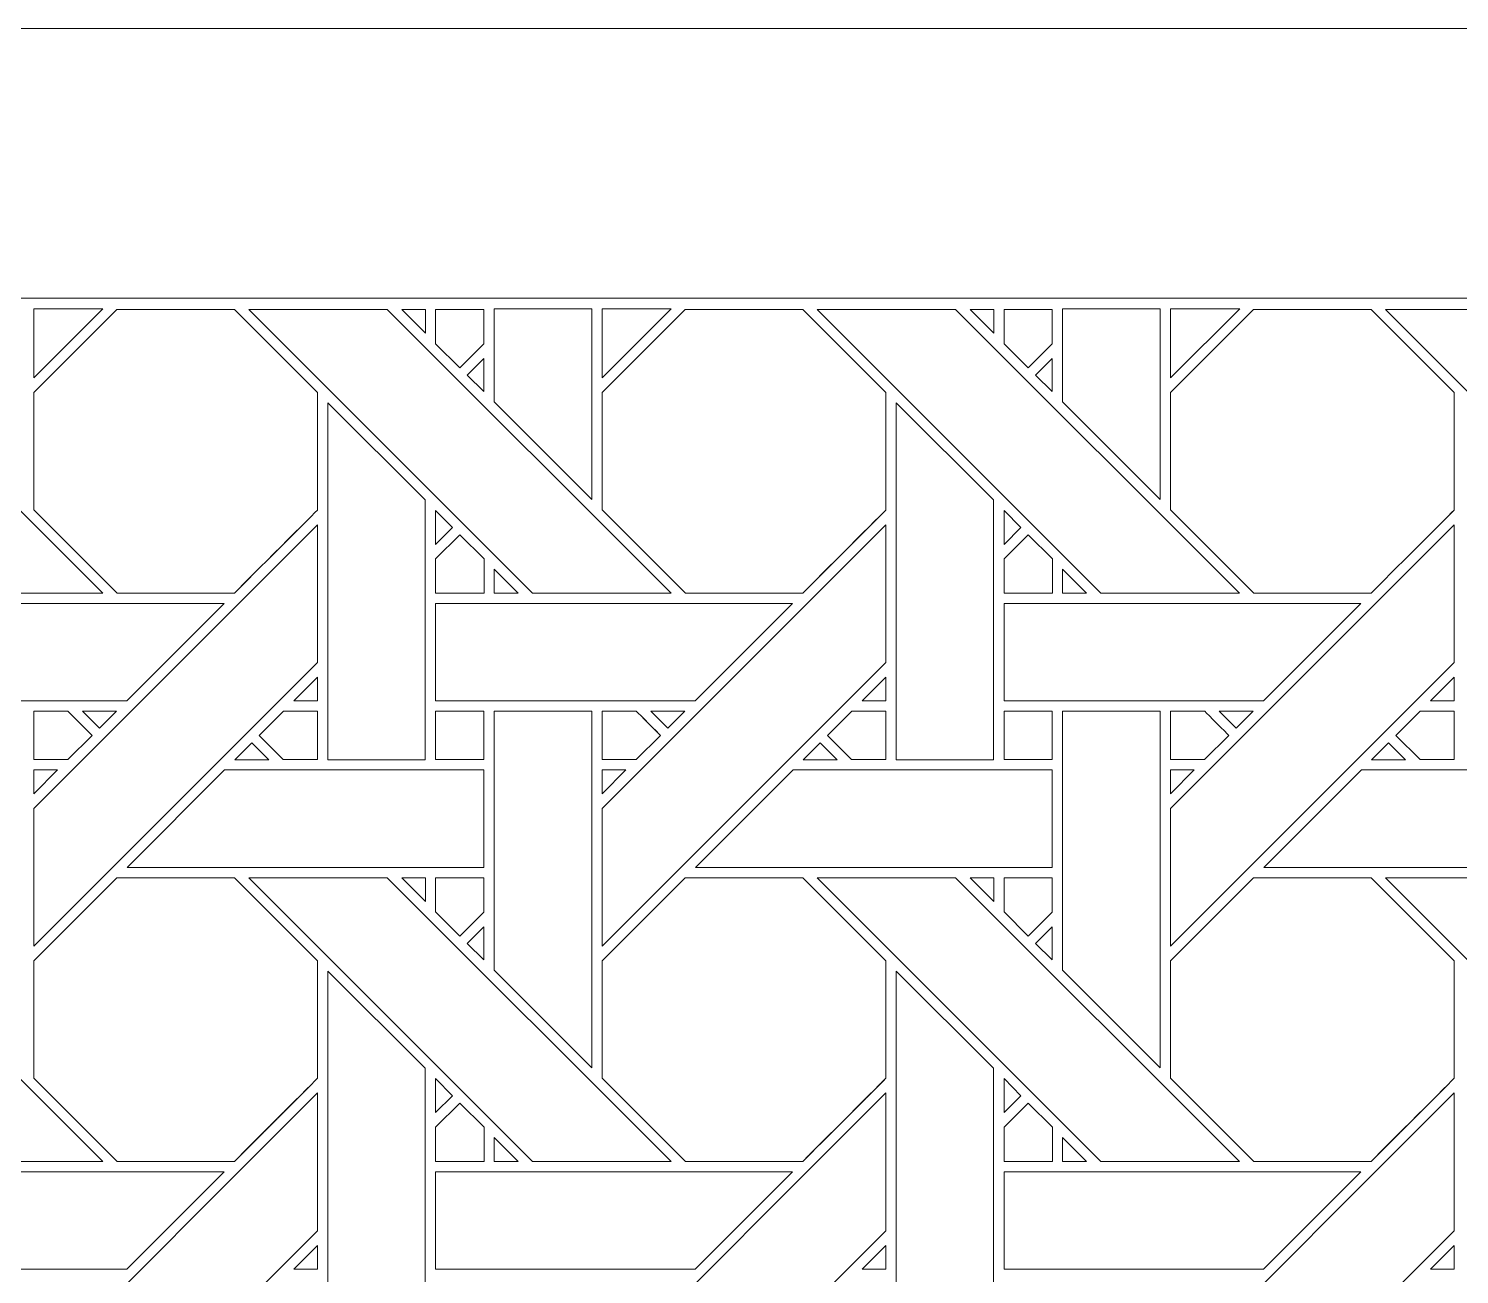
# Model space of a CAD drawing. Header units: inches. Extents: x 3.4 to 21.4, y 4.6 to 13.6.
# Drawn here: x 12.137 to 14.526, y 11.515 to 13.595 of the extents above; entities that cross this region are included whole.
import ezdxf

# ---------------------------------------------------------------- set-up
doc = ezdxf.new("R2010")
doc.units = ezdxf.units.IN
doc.header["$MEASUREMENT"] = 0
doc.layers.add('Design', color=7, linetype='Continuous', lineweight=0)

msp = doc.modelspace()

# ---------------------------------------------------------------- linework, layer by layer
at = {"layer": 'Design'}
for points, knots in [([(3.3829, 13.5948), (3.3829, 13.5948), (3.3829, 4.5948), (3.3829, 4.5948), (3.3829, 4.5948), (21.3829, 4.5948), (21.3829, 4.5948), (21.3829, 4.5948), (21.3829, 13.5948), (21.3829, 13.5948), (21.3829, 13.5948), (3.3829, 13.5948), (3.3829, 13.5948)], [0, 0, 0, 0, 1, 1, 1, 2, 2, 2, 3, 3, 3, 4, 4, 4, 4]), ([(3.8379, 13.1448), (3.8379, 13.1448), (3.8379, 5.0448), (3.8379, 5.0448), (3.8379, 5.0448), (20.9329, 5.0448), (20.9329, 5.0448), (20.9329, 5.0448), (20.9329, 13.1448), (20.9329, 13.1448), (20.9329, 13.1448), (3.8379, 13.1448), (3.8379, 13.1448)], [0, 0, 0, 0, 1, 1, 1, 2, 2, 2, 3, 3, 3, 4, 4, 4, 4]), ([(12.2611, 12.6523), (12.2611, 12.6523), (12.03, 12.6523), (12.03, 12.6523), (12.03, 12.6523), (11.5565, 13.126), (11.5565, 13.126), (11.5565, 13.126), (11.7874, 13.126), (11.7874, 13.126), (11.7874, 13.126), (12.2611, 12.6523), (12.2611, 12.6523)], [0, 0, 0, 0, 1, 1, 1, 2, 2, 2, 3, 3, 3, 4, 4, 4, 4]), ([(12.2615, 13.1272), (12.2615, 13.1272), (12.146, 13.0117), (12.146, 13.0117), (12.146, 13.0117), (12.146, 13.1272), (12.146, 13.1272), (12.146, 13.1272), (12.2615, 13.1272), (12.2615, 13.1272)], [0, 0, 0, 0, 1, 1, 1, 2, 2, 2, 3, 3, 3, 3]), ([(12.6197, 12.7911), (12.6019, 12.7732), (12.49, 12.6614), (12.481, 12.6524), (12.481, 12.6524), (12.2853, 12.6524), (12.2853, 12.6524), (12.2853, 12.6524), (12.146, 12.7916), (12.146, 12.7916), (12.146, 12.7916), (12.146, 12.9873), (12.146, 12.9873), (12.146, 12.9873), (12.2847, 13.126), (12.2847, 13.126), (12.2847, 13.126), (12.4809, 13.126), (12.4809, 13.126), (12.4809, 13.126), (12.6197, 12.9873), (12.6197, 12.9873), (12.6197, 12.9873), (12.6197, 12.7911), (12.6197, 12.7911)], [0, 0, 0, 0, 1, 1, 1, 2, 2, 2, 3, 3, 3, 4, 4, 4, 5, 5, 5, 6, 6, 6, 7, 7, 7, 8, 8, 8, 8]), ([(12.6197, 12.9873), (12.6197, 12.9873), (12.6197, 12.7911), (12.6197, 12.7911), (12.6021, 12.7733), (12.4901, 12.6616), (12.481, 12.6524), (12.481, 12.6524), (12.2853, 12.6524), (12.2853, 12.6524), (12.2853, 12.6524), (12.146, 12.7916), (12.146, 12.7916), (12.146, 12.7916), (12.146, 12.9873), (12.146, 12.9873), (12.146, 12.9873), (12.2847, 13.126), (12.2847, 13.126), (12.2847, 13.126), (12.4809, 13.126), (12.4809, 13.126), (12.4809, 13.126), (12.6197, 12.9873), (12.6197, 12.9873)], [0, 0, 0, 0, 1, 1, 1, 2, 2, 2, 3, 3, 3, 4, 4, 4, 5, 5, 5, 6, 6, 6, 7, 7, 7, 8, 8, 8, 8]), ([(13.2098, 12.6523), (13.2098, 12.6523), (12.9788, 12.6523), (12.9788, 12.6523), (12.9788, 12.6523), (12.5052, 13.126), (12.5052, 13.126), (12.5052, 13.126), (12.7361, 13.126), (12.7361, 13.126), (12.7361, 13.126), (13.2098, 12.6523), (13.2098, 12.6523)], [0, 0, 0, 0, 1, 1, 1, 2, 2, 2, 3, 3, 3, 4, 4, 4, 4]), ([(12.7602, 13.126), (12.7602, 13.126), (12.7997, 13.126), (12.7997, 13.126), (12.7997, 13.126), (12.7997, 13.0862), (12.7997, 13.0862), (12.7997, 13.0862), (12.7602, 13.126), (12.7602, 13.126)], [0, 0, 0, 0, 1, 1, 1, 2, 2, 2, 3, 3, 3, 3]), ([(12.8971, 13.0684), (12.8971, 13.0684), (12.8572, 13.0285), (12.8572, 13.0285), (12.8572, 13.0285), (12.8169, 13.0688), (12.8169, 13.0688), (12.8169, 13.0688), (12.8169, 13.126), (12.8169, 13.126), (12.8169, 13.126), (12.8971, 13.126), (12.8971, 13.126), (12.8971, 13.126), (12.8971, 13.0684), (12.8971, 13.0684)], [0, 0, 0, 0, 1, 1, 1, 2, 2, 2, 3, 3, 3, 4, 4, 4, 5, 5, 5, 5]), ([(12.8971, 13.0684), (12.8971, 13.0684), (12.8572, 13.0285), (12.8572, 13.0285), (12.8572, 13.0285), (12.8169, 13.0688), (12.8169, 13.0688), (12.8169, 13.0688), (12.8169, 13.126), (12.8169, 13.126), (12.8169, 13.126), (12.8971, 13.126), (12.8971, 13.126), (12.8971, 13.126), (12.8971, 13.0684), (12.8971, 13.0684)], [0, 0, 0, 0, 1, 1, 1, 2, 2, 2, 3, 3, 3, 4, 4, 4, 5, 5, 5, 5]), ([(13.0776, 12.8088), (13.0776, 12.8088), (12.9147, 12.9717), (12.9147, 12.9717), (12.9147, 12.9717), (12.9147, 13.1272), (12.9147, 13.1272), (12.9147, 13.1272), (13.0776, 13.1272), (13.0776, 13.1272), (13.0776, 13.1272), (13.0776, 12.8088), (13.0776, 12.8088)], [0, 0, 0, 0, 1, 1, 1, 2, 2, 2, 3, 3, 3, 4, 4, 4, 4]), ([(13.2103, 13.1272), (13.2103, 13.1272), (13.0948, 13.0117), (13.0948, 13.0117), (13.0948, 13.0117), (13.0948, 13.1272), (13.0948, 13.1272), (13.0948, 13.1272), (13.2103, 13.1272), (13.2103, 13.1272)], [0, 0, 0, 0, 1, 1, 1, 2, 2, 2, 3, 3, 3, 3]), ([(13.5684, 12.7911), (13.5506, 12.7731), (13.4387, 12.6614), (13.4297, 12.6524), (13.4297, 12.6524), (13.234, 12.6524), (13.234, 12.6524), (13.234, 12.6524), (13.0948, 12.7916), (13.0948, 12.7916), (13.0948, 12.7916), (13.0948, 12.9873), (13.0948, 12.9873), (13.0948, 12.9873), (13.2335, 13.126), (13.2335, 13.126), (13.2335, 13.126), (13.4297, 13.126), (13.4297, 13.126), (13.4297, 13.126), (13.5684, 12.9873), (13.5684, 12.9873), (13.5684, 12.9873), (13.5684, 12.7911), (13.5684, 12.7911)], [0, 0, 0, 0, 1, 1, 1, 2, 2, 2, 3, 3, 3, 4, 4, 4, 5, 5, 5, 6, 6, 6, 7, 7, 7, 8, 8, 8, 8]), ([(13.5684, 12.9873), (13.5684, 12.9873), (13.5684, 12.7911), (13.5684, 12.7911), (13.5502, 12.7728), (13.4384, 12.6611), (13.4297, 12.6524), (13.4297, 12.6524), (13.234, 12.6524), (13.234, 12.6524), (13.234, 12.6524), (13.0948, 12.7916), (13.0948, 12.7916), (13.0948, 12.7916), (13.0948, 12.9873), (13.0948, 12.9873), (13.0948, 12.9873), (13.2335, 13.126), (13.2335, 13.126), (13.2335, 13.126), (13.4297, 13.126), (13.4297, 13.126), (13.4297, 13.126), (13.5684, 12.9873), (13.5684, 12.9873)], [0, 0, 0, 0, 1, 1, 1, 2, 2, 2, 3, 3, 3, 4, 4, 4, 5, 5, 5, 6, 6, 6, 7, 7, 7, 8, 8, 8, 8]), ([(14.1585, 12.6523), (14.1585, 12.6523), (13.9275, 12.6523), (13.9275, 12.6523), (13.9275, 12.6523), (13.4539, 13.126), (13.4539, 13.126), (13.4539, 13.126), (13.6849, 13.126), (13.6849, 13.126), (13.6849, 13.126), (14.1585, 12.6523), (14.1585, 12.6523)], [0, 0, 0, 0, 1, 1, 1, 2, 2, 2, 3, 3, 3, 4, 4, 4, 4]), ([(13.709, 13.126), (13.709, 13.126), (13.7484, 13.126), (13.7484, 13.126), (13.7484, 13.126), (13.7484, 13.0862), (13.7484, 13.0862), (13.7484, 13.0862), (13.709, 13.126), (13.709, 13.126)], [0, 0, 0, 0, 1, 1, 1, 2, 2, 2, 3, 3, 3, 3]), ([(13.8459, 13.0684), (13.8459, 13.0684), (13.8059, 13.0285), (13.8059, 13.0285), (13.8059, 13.0285), (13.7656, 13.0688), (13.7656, 13.0688), (13.7656, 13.0688), (13.7656, 13.126), (13.7656, 13.126), (13.7656, 13.126), (13.8459, 13.126), (13.8459, 13.126), (13.8459, 13.126), (13.8459, 13.0684), (13.8459, 13.0684)], [0, 0, 0, 0, 1, 1, 1, 2, 2, 2, 3, 3, 3, 4, 4, 4, 5, 5, 5, 5]), ([(13.8459, 13.0684), (13.8459, 13.0684), (13.8059, 13.0285), (13.8059, 13.0285), (13.8059, 13.0285), (13.7656, 13.0688), (13.7656, 13.0688), (13.7656, 13.0688), (13.7656, 13.126), (13.7656, 13.126), (13.7656, 13.126), (13.8459, 13.126), (13.8459, 13.126), (13.8459, 13.126), (13.8459, 13.0684), (13.8459, 13.0684)], [0, 0, 0, 0, 1, 1, 1, 2, 2, 2, 3, 3, 3, 4, 4, 4, 5, 5, 5, 5]), ([(14.0263, 12.8087), (14.0263, 12.8087), (13.8634, 12.9717), (13.8634, 12.9717), (13.8634, 12.9717), (13.8634, 13.1272), (13.8634, 13.1272), (13.8634, 13.1272), (14.0263, 13.1272), (14.0263, 13.1272), (14.0263, 13.1272), (14.0263, 12.8087), (14.0263, 12.8087)], [0, 0, 0, 0, 1, 1, 1, 2, 2, 2, 3, 3, 3, 4, 4, 4, 4]), ([(14.159, 13.1272), (14.159, 13.1272), (14.0435, 13.0117), (14.0435, 13.0117), (14.0435, 13.0117), (14.0435, 13.1272), (14.0435, 13.1272), (14.0435, 13.1272), (14.159, 13.1272), (14.159, 13.1272)], [0, 0, 0, 0, 1, 1, 1, 2, 2, 2, 3, 3, 3, 3]), ([(14.5172, 12.7911), (14.4994, 12.7731), (14.3874, 12.6614), (14.3784, 12.6524), (14.3784, 12.6524), (14.1827, 12.6524), (14.1827, 12.6524), (14.1827, 12.6524), (14.0435, 12.7916), (14.0435, 12.7916), (14.0435, 12.7916), (14.0435, 12.9873), (14.0435, 12.9873), (14.0435, 12.9873), (14.1822, 13.126), (14.1822, 13.126), (14.1822, 13.126), (14.3784, 13.126), (14.3784, 13.126), (14.3784, 13.126), (14.5172, 12.9873), (14.5172, 12.9873), (14.5172, 12.9873), (14.5172, 12.7911), (14.5172, 12.7911)], [0, 0, 0, 0, 1, 1, 1, 2, 2, 2, 3, 3, 3, 4, 4, 4, 5, 5, 5, 6, 6, 6, 7, 7, 7, 8, 8, 8, 8]), ([(14.5172, 12.9873), (14.5172, 12.9873), (14.5172, 12.7911), (14.5172, 12.7911), (14.4994, 12.7732), (14.3874, 12.6614), (14.3784, 12.6524), (14.3784, 12.6524), (14.1827, 12.6524), (14.1827, 12.6524), (14.1827, 12.6524), (14.0435, 12.7916), (14.0435, 12.7916), (14.0435, 12.7916), (14.0435, 12.9873), (14.0435, 12.9873), (14.0435, 12.9873), (14.1822, 13.126), (14.1822, 13.126), (14.1822, 13.126), (14.3784, 13.126), (14.3784, 13.126), (14.3784, 13.126), (14.5172, 12.9873), (14.5172, 12.9873)], [0, 0, 0, 0, 1, 1, 1, 2, 2, 2, 3, 3, 3, 4, 4, 4, 5, 5, 5, 6, 6, 6, 7, 7, 7, 8, 8, 8, 8]), ([(15.1072, 12.6523), (15.1072, 12.6523), (14.8762, 12.6523), (14.8762, 12.6523), (14.8762, 12.6523), (14.4026, 13.126), (14.4026, 13.126), (14.4026, 13.126), (14.6336, 13.126), (14.6336, 13.126), (14.6336, 13.126), (15.1072, 12.6523), (15.1072, 12.6523)], [0, 0, 0, 0, 1, 1, 1, 2, 2, 2, 3, 3, 3, 4, 4, 4, 4]), ([(12.8972, 13.0442), (12.8972, 13.0442), (12.8972, 12.989), (12.8972, 12.989), (12.8972, 12.989), (12.8694, 13.0164), (12.8694, 13.0164), (12.8694, 13.0164), (12.8972, 13.0442), (12.8972, 13.0442)], [0, 0, 0, 0, 1, 1, 1, 2, 2, 2, 3, 3, 3, 3]), ([(13.8459, 13.0442), (13.8459, 13.0442), (13.8459, 12.989), (13.8459, 12.989), (13.8459, 12.989), (13.8181, 13.0164), (13.8181, 13.0164), (13.8181, 13.0164), (13.8459, 13.0442), (13.8459, 13.0442)], [0, 0, 0, 0, 1, 1, 1, 2, 2, 2, 3, 3, 3, 3]), ([(12.6368, 12.3743), (12.6368, 12.3743), (12.6368, 12.9702), (12.6368, 12.9702), (12.6368, 12.9702), (12.7996, 12.808), (12.7996, 12.808), (12.7996, 12.808), (12.7996, 12.3743), (12.7996, 12.3743), (12.7996, 12.3743), (12.6368, 12.3743), (12.6368, 12.3743)], [0, 0, 0, 0, 1, 1, 1, 2, 2, 2, 3, 3, 3, 4, 4, 4, 4]), ([(13.5856, 12.3743), (13.5856, 12.3743), (13.5856, 12.9702), (13.5856, 12.9702), (13.5856, 12.9702), (13.7483, 12.808), (13.7483, 12.808), (13.7483, 12.808), (13.7483, 12.3743), (13.7483, 12.3743), (13.7483, 12.3743), (13.5856, 12.3743), (13.5856, 12.3743)], [0, 0, 0, 0, 1, 1, 1, 2, 2, 2, 3, 3, 3, 4, 4, 4, 4]), ([(12.8169, 12.7338), (12.8169, 12.7338), (12.8169, 12.7905), (12.8169, 12.7905), (12.8169, 12.7905), (12.8451, 12.762), (12.8451, 12.762), (12.8451, 12.762), (12.8169, 12.7338), (12.8169, 12.7338)], [0, 0, 0, 0, 1, 1, 1, 2, 2, 2, 3, 3, 3, 3]), ([(13.7656, 12.7338), (13.7656, 12.7338), (13.7656, 12.7905), (13.7656, 12.7905), (13.7656, 12.7905), (13.7938, 12.762), (13.7938, 12.762), (13.7938, 12.762), (13.7656, 12.7338), (13.7656, 12.7338)], [0, 0, 0, 0, 1, 1, 1, 2, 2, 2, 3, 3, 3, 3]), ([(12.6197, 12.5366), (12.6197, 12.5366), (12.146, 12.0629), (12.146, 12.0629), (12.146, 12.0629), (12.146, 12.293), (12.146, 12.293), (12.146, 12.293), (12.6197, 12.7666), (12.6197, 12.7666), (12.6197, 12.7666), (12.6197, 12.5366), (12.6197, 12.5366)], [0, 0, 0, 0, 1, 1, 1, 2, 2, 2, 3, 3, 3, 4, 4, 4, 4]), ([(13.5684, 12.5366), (13.5684, 12.5366), (13.0948, 12.0629), (13.0948, 12.0629), (13.0948, 12.0629), (13.0948, 12.293), (13.0948, 12.293), (13.0948, 12.293), (13.5684, 12.7666), (13.5684, 12.7666), (13.5684, 12.7666), (13.5684, 12.5366), (13.5684, 12.5366)], [0, 0, 0, 0, 1, 1, 1, 2, 2, 2, 3, 3, 3, 4, 4, 4, 4]), ([(14.5172, 12.5366), (14.5172, 12.5366), (14.0435, 12.0629), (14.0435, 12.0629), (14.0435, 12.0629), (14.0435, 12.293), (14.0435, 12.293), (14.0435, 12.293), (14.5172, 12.7666), (14.5172, 12.7666), (14.5172, 12.7666), (14.5172, 12.5366), (14.5172, 12.5366)], [0, 0, 0, 0, 1, 1, 1, 2, 2, 2, 3, 3, 3, 4, 4, 4, 4]), ([(12.8169, 12.6522), (12.8169, 12.6522), (12.8169, 12.7094), (12.8169, 12.7094), (12.8169, 12.7094), (12.8572, 12.7498), (12.8572, 12.7498), (12.8572, 12.7498), (12.8976, 12.7094), (12.8976, 12.7094), (12.8976, 12.7094), (12.8976, 12.6522), (12.8976, 12.6522), (12.8976, 12.6522), (12.8169, 12.6522), (12.8169, 12.6522)], [0, 0, 0, 0, 1, 1, 1, 2, 2, 2, 3, 3, 3, 4, 4, 4, 5, 5, 5, 5]), ([(12.8572, 12.7498), (12.8572, 12.7498), (12.8976, 12.7094), (12.8976, 12.7094), (12.8976, 12.7094), (12.8976, 12.6522), (12.8976, 12.6522), (12.8976, 12.6522), (12.8169, 12.6522), (12.8169, 12.6522), (12.8169, 12.6522), (12.8169, 12.7094), (12.8169, 12.7094), (12.8169, 12.7094), (12.8572, 12.7498), (12.8572, 12.7498)], [0, 0, 0, 0, 1, 1, 1, 2, 2, 2, 3, 3, 3, 4, 4, 4, 5, 5, 5, 5]), ([(13.7656, 12.6522), (13.7656, 12.6522), (13.7656, 12.7094), (13.7656, 12.7094), (13.7656, 12.7094), (13.806, 12.7498), (13.806, 12.7498), (13.806, 12.7498), (13.8463, 12.7094), (13.8463, 12.7094), (13.8463, 12.7094), (13.8463, 12.6522), (13.8463, 12.6522), (13.8463, 12.6522), (13.7656, 12.6522), (13.7656, 12.6522)], [0, 0, 0, 0, 1, 1, 1, 2, 2, 2, 3, 3, 3, 4, 4, 4, 5, 5, 5, 5]), ([(13.806, 12.7498), (13.806, 12.7498), (13.8463, 12.7094), (13.8463, 12.7094), (13.8463, 12.7094), (13.8463, 12.6522), (13.8463, 12.6522), (13.8463, 12.6522), (13.7656, 12.6522), (13.7656, 12.6522), (13.7656, 12.6522), (13.7656, 12.7094), (13.7656, 12.7094), (13.7656, 12.7094), (13.806, 12.7498), (13.806, 12.7498)], [0, 0, 0, 0, 1, 1, 1, 2, 2, 2, 3, 3, 3, 4, 4, 4, 5, 5, 5, 5]), ([(12.9148, 12.6523), (12.9148, 12.6523), (12.9148, 12.6921), (12.9148, 12.6921), (12.9148, 12.6921), (12.9546, 12.6523), (12.9546, 12.6523), (12.9546, 12.6523), (12.9148, 12.6523), (12.9148, 12.6523)], [0, 0, 0, 0, 1, 1, 1, 2, 2, 2, 3, 3, 3, 3]), ([(13.8635, 12.6523), (13.8635, 12.6523), (13.8635, 12.6921), (13.8635, 12.6921), (13.8635, 12.6921), (13.9033, 12.6523), (13.9033, 12.6523), (13.9033, 12.6523), (13.8635, 12.6523), (13.8635, 12.6523)], [0, 0, 0, 0, 1, 1, 1, 2, 2, 2, 3, 3, 3, 3]), ([(12.4639, 12.6351), (12.4639, 12.6351), (12.3012, 12.4724), (12.3012, 12.4724), (12.3012, 12.4724), (11.8682, 12.4724), (11.8682, 12.4724), (11.8682, 12.4724), (11.8682, 12.6351), (11.8682, 12.6351), (11.8682, 12.6351), (12.4639, 12.6351), (12.4639, 12.6351)], [0, 0, 0, 0, 1, 1, 1, 2, 2, 2, 3, 3, 3, 4, 4, 4, 4]), ([(13.4126, 12.6351), (13.4126, 12.6351), (13.2499, 12.4724), (13.2499, 12.4724), (13.2499, 12.4724), (12.8169, 12.4724), (12.8169, 12.4724), (12.8169, 12.4724), (12.8169, 12.6351), (12.8169, 12.6351), (12.8169, 12.6351), (13.4126, 12.6351), (13.4126, 12.6351)], [0, 0, 0, 0, 1, 1, 1, 2, 2, 2, 3, 3, 3, 4, 4, 4, 4]), ([(14.3613, 12.6351), (14.3613, 12.6351), (14.1986, 12.4724), (14.1986, 12.4724), (14.1986, 12.4724), (13.7656, 12.4724), (13.7656, 12.4724), (13.7656, 12.4724), (13.7656, 12.6351), (13.7656, 12.6351), (13.7656, 12.6351), (14.3613, 12.6351), (14.3613, 12.6351)], [0, 0, 0, 0, 1, 1, 1, 2, 2, 2, 3, 3, 3, 4, 4, 4, 4]), ([(12.5799, 12.4724), (12.5799, 12.4724), (12.6197, 12.5122), (12.6197, 12.5122), (12.6197, 12.5122), (12.6197, 12.4724), (12.6197, 12.4724), (12.6197, 12.4724), (12.5799, 12.4724), (12.5799, 12.4724)], [0, 0, 0, 0, 1, 1, 1, 2, 2, 2, 3, 3, 3, 3]), ([(13.5287, 12.4724), (13.5287, 12.4724), (13.5684, 12.5122), (13.5684, 12.5122), (13.5684, 12.5122), (13.5684, 12.4724), (13.5684, 12.4724), (13.5684, 12.4724), (13.5287, 12.4724), (13.5287, 12.4724)], [0, 0, 0, 0, 1, 1, 1, 2, 2, 2, 3, 3, 3, 3]), ([(14.4774, 12.4724), (14.4774, 12.4724), (14.5172, 12.5122), (14.5172, 12.5122), (14.5172, 12.5122), (14.5172, 12.4724), (14.5172, 12.4724), (14.5172, 12.4724), (14.4774, 12.4724), (14.4774, 12.4724)], [0, 0, 0, 0, 1, 1, 1, 2, 2, 2, 3, 3, 3, 3]), ([(12.2031, 12.4552), (12.2082, 12.4501), (12.239, 12.4192), (12.2434, 12.4148), (12.2434, 12.4148), (12.203, 12.3744), (12.203, 12.3744), (12.203, 12.3744), (12.146, 12.3744), (12.146, 12.3744), (12.146, 12.3744), (12.146, 12.4552), (12.146, 12.4552), (12.146, 12.4552), (12.2031, 12.4552), (12.2031, 12.4552)], [0, 0, 0, 0, 1, 1, 1, 2, 2, 2, 3, 3, 3, 4, 4, 4, 5, 5, 5, 5]), ([(12.2434, 12.4148), (12.2434, 12.4148), (12.203, 12.3744), (12.203, 12.3744), (12.203, 12.3744), (12.146, 12.3744), (12.146, 12.3744), (12.146, 12.3744), (12.146, 12.4552), (12.146, 12.4552), (12.146, 12.4552), (12.2031, 12.4552), (12.2031, 12.4552), (12.2083, 12.45), (12.2391, 12.4191), (12.2434, 12.4148)], [0, 0, 0, 0, 1, 1, 1, 2, 2, 2, 3, 3, 3, 4, 4, 4, 5, 5, 5, 5]), ([(12.2275, 12.4551), (12.2275, 12.4551), (12.2839, 12.4551), (12.2839, 12.4551), (12.2839, 12.4551), (12.2556, 12.4269), (12.2556, 12.4269), (12.2556, 12.4269), (12.2275, 12.4551), (12.2275, 12.4551)], [0, 0, 0, 0, 1, 1, 1, 2, 2, 2, 3, 3, 3, 3]), ([(12.6197, 12.4552), (12.6197, 12.4552), (12.6197, 12.3744), (12.6197, 12.3744), (12.6197, 12.3744), (12.5626, 12.3744), (12.5626, 12.3744), (12.5626, 12.3744), (12.5222, 12.4148), (12.5222, 12.4148), (12.5222, 12.4148), (12.5627, 12.4552), (12.5627, 12.4552), (12.5627, 12.4552), (12.6197, 12.4552), (12.6197, 12.4552)], [0, 0, 0, 0, 1, 1, 1, 2, 2, 2, 3, 3, 3, 4, 4, 4, 5, 5, 5, 5]), ([(12.6197, 12.4552), (12.6197, 12.4552), (12.6197, 12.3744), (12.6197, 12.3744), (12.6197, 12.3744), (12.5626, 12.3744), (12.5626, 12.3744), (12.5626, 12.3744), (12.5222, 12.4148), (12.5222, 12.4148), (12.5222, 12.4148), (12.5627, 12.4552), (12.5627, 12.4552), (12.5627, 12.4552), (12.6197, 12.4552), (12.6197, 12.4552)], [0, 0, 0, 0, 1, 1, 1, 2, 2, 2, 3, 3, 3, 4, 4, 4, 5, 5, 5, 5]), ([(12.8971, 12.3744), (12.8971, 12.3744), (12.8169, 12.3744), (12.8169, 12.3744), (12.8169, 12.3744), (12.8169, 12.4552), (12.8169, 12.4552), (12.8169, 12.4552), (12.8971, 12.4552), (12.8971, 12.4552), (12.8971, 12.4552), (12.8971, 12.3744), (12.8971, 12.3744)], [0, 0, 0, 0, 1, 1, 1, 2, 2, 2, 3, 3, 3, 4, 4, 4, 4]), ([(12.8971, 12.4552), (12.8971, 12.4552), (12.8971, 12.3744), (12.8971, 12.3744), (12.8971, 12.3744), (12.8169, 12.3744), (12.8169, 12.3744), (12.8169, 12.3744), (12.8169, 12.4552), (12.8169, 12.4552), (12.8169, 12.4552), (12.8971, 12.4552), (12.8971, 12.4552)], [0, 0, 0, 0, 1, 1, 1, 2, 2, 2, 3, 3, 3, 4, 4, 4, 4]), ([(12.9147, 12.0229), (12.9147, 12.0229), (12.9147, 12.4551), (12.9147, 12.4551), (12.9147, 12.4551), (13.0776, 12.4551), (13.0776, 12.4551), (13.0776, 12.4551), (13.0776, 11.86), (13.0776, 11.86), (13.0776, 11.86), (12.9147, 12.0229), (12.9147, 12.0229)], [0, 0, 0, 0, 1, 1, 1, 2, 2, 2, 3, 3, 3, 4, 4, 4, 4]), ([(13.1518, 12.4552), (13.157, 12.4501), (13.1877, 12.4192), (13.1922, 12.4148), (13.1922, 12.4148), (13.1517, 12.3744), (13.1517, 12.3744), (13.1517, 12.3744), (13.0948, 12.3744), (13.0948, 12.3744), (13.0948, 12.3744), (13.0948, 12.4552), (13.0948, 12.4552), (13.0948, 12.4552), (13.1518, 12.4552), (13.1518, 12.4552)], [0, 0, 0, 0, 1, 1, 1, 2, 2, 2, 3, 3, 3, 4, 4, 4, 5, 5, 5, 5]), ([(13.1922, 12.4148), (13.1922, 12.4148), (13.1517, 12.3744), (13.1517, 12.3744), (13.1517, 12.3744), (13.0948, 12.3744), (13.0948, 12.3744), (13.0948, 12.3744), (13.0948, 12.4552), (13.0948, 12.4552), (13.0948, 12.4552), (13.1518, 12.4552), (13.1518, 12.4552), (13.1571, 12.4499), (13.188, 12.419), (13.1922, 12.4148)], [0, 0, 0, 0, 1, 1, 1, 2, 2, 2, 3, 3, 3, 4, 4, 4, 5, 5, 5, 5]), ([(13.1762, 12.4551), (13.1762, 12.4551), (13.2326, 12.4551), (13.2326, 12.4551), (13.2326, 12.4551), (13.2044, 12.4269), (13.2044, 12.4269), (13.2044, 12.4269), (13.1762, 12.4551), (13.1762, 12.4551)], [0, 0, 0, 0, 1, 1, 1, 2, 2, 2, 3, 3, 3, 3]), ([(13.5684, 12.4552), (13.5684, 12.4552), (13.5684, 12.3744), (13.5684, 12.3744), (13.5684, 12.3744), (13.5113, 12.3744), (13.5113, 12.3744), (13.5113, 12.3744), (13.471, 12.4148), (13.471, 12.4148), (13.471, 12.4148), (13.5114, 12.4552), (13.5114, 12.4552), (13.5114, 12.4552), (13.5684, 12.4552), (13.5684, 12.4552)], [0, 0, 0, 0, 1, 1, 1, 2, 2, 2, 3, 3, 3, 4, 4, 4, 5, 5, 5, 5]), ([(13.5684, 12.4552), (13.5684, 12.4552), (13.5684, 12.3744), (13.5684, 12.3744), (13.5684, 12.3744), (13.5113, 12.3744), (13.5113, 12.3744), (13.5113, 12.3744), (13.471, 12.4148), (13.471, 12.4148), (13.471, 12.4148), (13.5114, 12.4552), (13.5114, 12.4552), (13.5114, 12.4552), (13.5684, 12.4552), (13.5684, 12.4552)], [0, 0, 0, 0, 1, 1, 1, 2, 2, 2, 3, 3, 3, 4, 4, 4, 5, 5, 5, 5]), ([(13.8459, 12.3744), (13.8459, 12.3744), (13.7656, 12.3744), (13.7656, 12.3744), (13.7656, 12.3744), (13.7656, 12.4552), (13.7656, 12.4552), (13.7656, 12.4552), (13.8459, 12.4552), (13.8459, 12.4552), (13.8459, 12.4552), (13.8459, 12.3744), (13.8459, 12.3744)], [0, 0, 0, 0, 1, 1, 1, 2, 2, 2, 3, 3, 3, 4, 4, 4, 4]), ([(13.8459, 12.4552), (13.8459, 12.4552), (13.8459, 12.3744), (13.8459, 12.3744), (13.8459, 12.3744), (13.7656, 12.3744), (13.7656, 12.3744), (13.7656, 12.3744), (13.7656, 12.4552), (13.7656, 12.4552), (13.7656, 12.4552), (13.8459, 12.4552), (13.8459, 12.4552)], [0, 0, 0, 0, 1, 1, 1, 2, 2, 2, 3, 3, 3, 4, 4, 4, 4]), ([(13.8634, 12.0229), (13.8634, 12.0229), (13.8634, 12.4551), (13.8634, 12.4551), (13.8634, 12.4551), (14.0263, 12.4551), (14.0263, 12.4551), (14.0263, 12.4551), (14.0263, 11.86), (14.0263, 11.86), (14.0263, 11.86), (13.8634, 12.0229), (13.8634, 12.0229)], [0, 0, 0, 0, 1, 1, 1, 2, 2, 2, 3, 3, 3, 4, 4, 4, 4]), ([(14.1006, 12.4552), (14.1057, 12.4501), (14.1365, 12.4192), (14.1409, 12.4148), (14.1409, 12.4148), (14.1005, 12.3744), (14.1005, 12.3744), (14.1005, 12.3744), (14.0435, 12.3744), (14.0435, 12.3744), (14.0435, 12.3744), (14.0435, 12.4552), (14.0435, 12.4552), (14.0435, 12.4552), (14.1006, 12.4552), (14.1006, 12.4552)], [0, 0, 0, 0, 1, 1, 1, 2, 2, 2, 3, 3, 3, 4, 4, 4, 5, 5, 5, 5]), ([(14.1409, 12.4148), (14.1409, 12.4148), (14.1005, 12.3744), (14.1005, 12.3744), (14.1005, 12.3744), (14.0435, 12.3744), (14.0435, 12.3744), (14.0435, 12.3744), (14.0435, 12.4552), (14.0435, 12.4552), (14.0435, 12.4552), (14.1006, 12.4552), (14.1006, 12.4552), (14.1057, 12.4501), (14.1365, 12.4192), (14.1409, 12.4148)], [0, 0, 0, 0, 1, 1, 1, 2, 2, 2, 3, 3, 3, 4, 4, 4, 5, 5, 5, 5]), ([(14.1249, 12.4551), (14.1249, 12.4551), (14.1814, 12.4551), (14.1814, 12.4551), (14.1814, 12.4551), (14.1531, 12.4269), (14.1531, 12.4269), (14.1531, 12.4269), (14.1249, 12.4551), (14.1249, 12.4551)], [0, 0, 0, 0, 1, 1, 1, 2, 2, 2, 3, 3, 3, 3]), ([(14.5172, 12.4552), (14.5172, 12.4552), (14.5172, 12.3744), (14.5172, 12.3744), (14.5172, 12.3744), (14.4601, 12.3744), (14.4601, 12.3744), (14.4601, 12.3744), (14.4197, 12.4148), (14.4197, 12.4148), (14.4197, 12.4148), (14.4601, 12.4552), (14.4601, 12.4552), (14.4601, 12.4552), (14.5172, 12.4552), (14.5172, 12.4552)], [0, 0, 0, 0, 1, 1, 1, 2, 2, 2, 3, 3, 3, 4, 4, 4, 5, 5, 5, 5]), ([(14.5172, 12.3744), (14.5172, 12.3744), (14.4601, 12.3744), (14.4601, 12.3744), (14.4601, 12.3744), (14.4197, 12.4148), (14.4197, 12.4148), (14.4197, 12.4148), (14.4601, 12.4552), (14.4601, 12.4552), (14.4601, 12.4552), (14.5172, 12.4552), (14.5172, 12.4552), (14.5172, 12.4552), (14.5172, 12.3744), (14.5172, 12.3744)], [0, 0, 0, 0, 1, 1, 1, 2, 2, 2, 3, 3, 3, 4, 4, 4, 5, 5, 5, 5]), ([(12.5384, 12.3743), (12.5384, 12.3743), (12.4819, 12.3743), (12.4819, 12.3743), (12.4819, 12.3743), (12.5101, 12.4026), (12.5101, 12.4026), (12.5101, 12.4026), (12.5384, 12.3743), (12.5384, 12.3743)], [0, 0, 0, 0, 1, 1, 1, 2, 2, 2, 3, 3, 3, 3]), ([(13.4871, 12.3743), (13.4871, 12.3743), (13.4306, 12.3743), (13.4306, 12.3743), (13.4306, 12.3743), (13.4589, 12.4026), (13.4589, 12.4026), (13.4589, 12.4026), (13.4871, 12.3743), (13.4871, 12.3743)], [0, 0, 0, 0, 1, 1, 1, 2, 2, 2, 3, 3, 3, 3]), ([(14.3793, 12.3743), (14.3793, 12.3743), (14.4076, 12.4026), (14.4076, 12.4026), (14.4076, 12.4026), (14.4358, 12.3743), (14.4358, 12.3743), (14.4358, 12.3743), (14.3793, 12.3743), (14.3793, 12.3743)], [0, 0, 0, 0, 1, 1, 1, 2, 2, 2, 3, 3, 3, 3]), ([(12.1859, 12.3572), (12.1859, 12.3572), (12.146, 12.3174), (12.146, 12.3174), (12.146, 12.3174), (12.146, 12.3572), (12.146, 12.3572), (12.146, 12.3572), (12.1859, 12.3572), (12.1859, 12.3572)], [0, 0, 0, 0, 1, 1, 1, 2, 2, 2, 3, 3, 3, 3]), ([(12.8972, 12.3572), (12.8972, 12.3572), (12.8972, 12.1944), (12.8972, 12.1944), (12.8972, 12.1944), (12.3019, 12.1944), (12.3019, 12.1944), (12.3019, 12.1944), (12.4647, 12.3572), (12.4647, 12.3572), (12.4647, 12.3572), (12.8972, 12.3572), (12.8972, 12.3572)], [0, 0, 0, 0, 1, 1, 1, 2, 2, 2, 3, 3, 3, 4, 4, 4, 4]), ([(13.1346, 12.3572), (13.1346, 12.3572), (13.0948, 12.3174), (13.0948, 12.3174), (13.0948, 12.3174), (13.0948, 12.3572), (13.0948, 12.3572), (13.0948, 12.3572), (13.1346, 12.3572), (13.1346, 12.3572)], [0, 0, 0, 0, 1, 1, 1, 2, 2, 2, 3, 3, 3, 3]), ([(13.8459, 12.3572), (13.8459, 12.3572), (13.8459, 12.1944), (13.8459, 12.1944), (13.8459, 12.1944), (13.2506, 12.1944), (13.2506, 12.1944), (13.2506, 12.1944), (13.4135, 12.3572), (13.4135, 12.3572), (13.4135, 12.3572), (13.8459, 12.3572), (13.8459, 12.3572)], [0, 0, 0, 0, 1, 1, 1, 2, 2, 2, 3, 3, 3, 4, 4, 4, 4]), ([(14.0833, 12.3572), (14.0833, 12.3572), (14.0435, 12.3174), (14.0435, 12.3174), (14.0435, 12.3174), (14.0435, 12.3572), (14.0435, 12.3572), (14.0435, 12.3572), (14.0833, 12.3572), (14.0833, 12.3572)], [0, 0, 0, 0, 1, 1, 1, 2, 2, 2, 3, 3, 3, 3]), ([(14.7946, 12.3572), (14.7946, 12.3572), (14.7946, 12.1944), (14.7946, 12.1944), (14.7946, 12.1944), (14.1993, 12.1944), (14.1993, 12.1944), (14.1993, 12.1944), (14.3622, 12.3572), (14.3622, 12.3572), (14.3622, 12.3572), (14.7946, 12.3572), (14.7946, 12.3572)], [0, 0, 0, 0, 1, 1, 1, 2, 2, 2, 3, 3, 3, 4, 4, 4, 4]), ([(12.2611, 11.7036), (12.2611, 11.7036), (12.03, 11.7036), (12.03, 11.7036), (12.03, 11.7036), (11.5565, 12.1773), (11.5565, 12.1773), (11.5565, 12.1773), (11.7874, 12.1773), (11.7874, 12.1773), (11.7874, 12.1773), (12.2611, 11.7036), (12.2611, 11.7036)], [0, 0, 0, 0, 1, 1, 1, 2, 2, 2, 3, 3, 3, 4, 4, 4, 4]), ([(12.2847, 12.1773), (12.2847, 12.1773), (12.4809, 12.1773), (12.4809, 12.1773), (12.4809, 12.1773), (12.6197, 12.0386), (12.6197, 12.0386), (12.6197, 12.0386), (12.6197, 11.8424), (12.6197, 11.8424), (12.6019, 11.8244), (12.49, 11.7127), (12.481, 11.7037), (12.481, 11.7037), (12.2853, 11.7037), (12.2853, 11.7037), (12.2853, 11.7037), (12.146, 11.8429), (12.146, 11.8429), (12.146, 11.8429), (12.146, 12.0386), (12.146, 12.0386), (12.146, 12.0386), (12.2847, 12.1773), (12.2847, 12.1773)], [0, 0, 0, 0, 1, 1, 1, 2, 2, 2, 3, 3, 3, 4, 4, 4, 5, 5, 5, 6, 6, 6, 7, 7, 7, 8, 8, 8, 8]), ([(12.6197, 12.0386), (12.6197, 12.0386), (12.6197, 11.8424), (12.6197, 11.8424), (12.6016, 11.8241), (12.4897, 11.7124), (12.481, 11.7037), (12.481, 11.7037), (12.2853, 11.7037), (12.2853, 11.7037), (12.2853, 11.7037), (12.146, 11.8429), (12.146, 11.8429), (12.146, 11.8429), (12.146, 12.0386), (12.146, 12.0386), (12.146, 12.0386), (12.2847, 12.1773), (12.2847, 12.1773), (12.2847, 12.1773), (12.4809, 12.1773), (12.4809, 12.1773), (12.4809, 12.1773), (12.6197, 12.0386), (12.6197, 12.0386)], [0, 0, 0, 0, 1, 1, 1, 2, 2, 2, 3, 3, 3, 4, 4, 4, 5, 5, 5, 6, 6, 6, 7, 7, 7, 8, 8, 8, 8]), ([(13.2098, 11.7036), (13.2098, 11.7036), (12.9788, 11.7036), (12.9788, 11.7036), (12.9788, 11.7036), (12.5052, 12.1773), (12.5052, 12.1773), (12.5052, 12.1773), (12.7361, 12.1773), (12.7361, 12.1773), (12.7361, 12.1773), (13.2098, 11.7036), (13.2098, 11.7036)], [0, 0, 0, 0, 1, 1, 1, 2, 2, 2, 3, 3, 3, 4, 4, 4, 4]), ([(12.7603, 12.1773), (12.7603, 12.1773), (12.7997, 12.1773), (12.7997, 12.1773), (12.7997, 12.1773), (12.7997, 12.1374), (12.7997, 12.1374), (12.7997, 12.1374), (12.7603, 12.1773), (12.7603, 12.1773)], [0, 0, 0, 0, 1, 1, 1, 2, 2, 2, 3, 3, 3, 3]), ([(12.8971, 12.1773), (12.8971, 12.1773), (12.8971, 12.1197), (12.8971, 12.1197), (12.8971, 12.1197), (12.8572, 12.0798), (12.8572, 12.0798), (12.8572, 12.0798), (12.8169, 12.1201), (12.8169, 12.1201), (12.8169, 12.1201), (12.8169, 12.1773), (12.8169, 12.1773), (12.8169, 12.1773), (12.8971, 12.1773), (12.8971, 12.1773)], [0, 0, 0, 0, 1, 1, 1, 2, 2, 2, 3, 3, 3, 4, 4, 4, 5, 5, 5, 5]), ([(12.8971, 12.1197), (12.8971, 12.1197), (12.8572, 12.0798), (12.8572, 12.0798), (12.8572, 12.0798), (12.8169, 12.1201), (12.8169, 12.1201), (12.8169, 12.1201), (12.8169, 12.1773), (12.8169, 12.1773), (12.8169, 12.1773), (12.8971, 12.1773), (12.8971, 12.1773), (12.8971, 12.1773), (12.8971, 12.1197), (12.8971, 12.1197)], [0, 0, 0, 0, 1, 1, 1, 2, 2, 2, 3, 3, 3, 4, 4, 4, 5, 5, 5, 5]), ([(13.2335, 12.1773), (13.2335, 12.1773), (13.4297, 12.1773), (13.4297, 12.1773), (13.4297, 12.1773), (13.5684, 12.0386), (13.5684, 12.0386), (13.5684, 12.0386), (13.5684, 11.8424), (13.5684, 11.8424), (13.5506, 11.8244), (13.4387, 11.7127), (13.4297, 11.7037), (13.4297, 11.7037), (13.234, 11.7037), (13.234, 11.7037), (13.234, 11.7037), (13.0948, 11.8429), (13.0948, 11.8429), (13.0948, 11.8429), (13.0948, 12.0386), (13.0948, 12.0386), (13.0948, 12.0386), (13.2335, 12.1773), (13.2335, 12.1773)], [0, 0, 0, 0, 1, 1, 1, 2, 2, 2, 3, 3, 3, 4, 4, 4, 5, 5, 5, 6, 6, 6, 7, 7, 7, 8, 8, 8, 8]), ([(13.5684, 12.0386), (13.5684, 12.0386), (13.5684, 11.8424), (13.5684, 11.8424), (13.5498, 11.8236), (13.4381, 11.7121), (13.4297, 11.7037), (13.4297, 11.7037), (13.234, 11.7037), (13.234, 11.7037), (13.234, 11.7037), (13.0948, 11.8429), (13.0948, 11.8429), (13.0948, 11.8429), (13.0948, 12.0386), (13.0948, 12.0386), (13.0948, 12.0386), (13.2335, 12.1773), (13.2335, 12.1773), (13.2335, 12.1773), (13.4297, 12.1773), (13.4297, 12.1773), (13.4297, 12.1773), (13.5684, 12.0386), (13.5684, 12.0386)], [0, 0, 0, 0, 1, 1, 1, 2, 2, 2, 3, 3, 3, 4, 4, 4, 5, 5, 5, 6, 6, 6, 7, 7, 7, 8, 8, 8, 8]), ([(14.1585, 11.7036), (14.1585, 11.7036), (13.9275, 11.7036), (13.9275, 11.7036), (13.9275, 11.7036), (13.4539, 12.1773), (13.4539, 12.1773), (13.4539, 12.1773), (13.6849, 12.1773), (13.6849, 12.1773), (13.6849, 12.1773), (14.1585, 11.7036), (14.1585, 11.7036)], [0, 0, 0, 0, 1, 1, 1, 2, 2, 2, 3, 3, 3, 4, 4, 4, 4]), ([(13.709, 12.1773), (13.709, 12.1773), (13.7484, 12.1773), (13.7484, 12.1773), (13.7484, 12.1773), (13.7484, 12.1374), (13.7484, 12.1374), (13.7484, 12.1374), (13.709, 12.1773), (13.709, 12.1773)], [0, 0, 0, 0, 1, 1, 1, 2, 2, 2, 3, 3, 3, 3]), ([(13.8459, 12.1773), (13.8459, 12.1773), (13.8459, 12.1197), (13.8459, 12.1197), (13.8459, 12.1197), (13.806, 12.0798), (13.806, 12.0798), (13.806, 12.0798), (13.7656, 12.1201), (13.7656, 12.1201), (13.7656, 12.1201), (13.7656, 12.1773), (13.7656, 12.1773), (13.7656, 12.1773), (13.8459, 12.1773), (13.8459, 12.1773)], [0, 0, 0, 0, 1, 1, 1, 2, 2, 2, 3, 3, 3, 4, 4, 4, 5, 5, 5, 5]), ([(13.8459, 12.1197), (13.8459, 12.1197), (13.806, 12.0798), (13.806, 12.0798), (13.806, 12.0798), (13.7656, 12.1201), (13.7656, 12.1201), (13.7656, 12.1201), (13.7656, 12.1773), (13.7656, 12.1773), (13.7656, 12.1773), (13.8459, 12.1773), (13.8459, 12.1773), (13.8459, 12.1773), (13.8459, 12.1197), (13.8459, 12.1197)], [0, 0, 0, 0, 1, 1, 1, 2, 2, 2, 3, 3, 3, 4, 4, 4, 5, 5, 5, 5]), ([(14.1822, 12.1773), (14.1822, 12.1773), (14.3784, 12.1773), (14.3784, 12.1773), (14.3784, 12.1773), (14.5172, 12.0386), (14.5172, 12.0386), (14.5172, 12.0386), (14.5172, 11.8424), (14.5172, 11.8424), (14.4994, 11.8244), (14.3874, 11.7127), (14.3784, 11.7037), (14.3784, 11.7037), (14.1827, 11.7037), (14.1827, 11.7037), (14.1827, 11.7037), (14.0435, 11.8429), (14.0435, 11.8429), (14.0435, 11.8429), (14.0435, 12.0386), (14.0435, 12.0386), (14.0435, 12.0386), (14.1822, 12.1773), (14.1822, 12.1773)], [0, 0, 0, 0, 1, 1, 1, 2, 2, 2, 3, 3, 3, 4, 4, 4, 5, 5, 5, 6, 6, 6, 7, 7, 7, 8, 8, 8, 8]), ([(14.5172, 12.0386), (14.5172, 12.0386), (14.5172, 11.8424), (14.5172, 11.8424), (14.499, 11.8241), (14.3872, 11.7124), (14.3784, 11.7037), (14.3784, 11.7037), (14.1827, 11.7037), (14.1827, 11.7037), (14.1827, 11.7037), (14.0435, 11.8429), (14.0435, 11.8429), (14.0435, 11.8429), (14.0435, 12.0386), (14.0435, 12.0386), (14.0435, 12.0386), (14.1822, 12.1773), (14.1822, 12.1773), (14.1822, 12.1773), (14.3784, 12.1773), (14.3784, 12.1773), (14.3784, 12.1773), (14.5172, 12.0386), (14.5172, 12.0386)], [0, 0, 0, 0, 1, 1, 1, 2, 2, 2, 3, 3, 3, 4, 4, 4, 5, 5, 5, 6, 6, 6, 7, 7, 7, 8, 8, 8, 8]), ([(15.1072, 11.7036), (15.1072, 11.7036), (14.8762, 11.7036), (14.8762, 11.7036), (14.8762, 11.7036), (14.4026, 12.1773), (14.4026, 12.1773), (14.4026, 12.1773), (14.6336, 12.1773), (14.6336, 12.1773), (14.6336, 12.1773), (15.1072, 11.7036), (15.1072, 11.7036)], [0, 0, 0, 0, 1, 1, 1, 2, 2, 2, 3, 3, 3, 4, 4, 4, 4]), ([(12.8972, 12.0954), (12.8972, 12.0954), (12.8972, 12.0403), (12.8972, 12.0403), (12.8972, 12.0403), (12.8694, 12.0676), (12.8694, 12.0676), (12.8694, 12.0676), (12.8972, 12.0954), (12.8972, 12.0954)], [0, 0, 0, 0, 1, 1, 1, 2, 2, 2, 3, 3, 3, 3]), ([(13.8459, 12.0954), (13.8459, 12.0954), (13.8459, 12.0403), (13.8459, 12.0403), (13.8459, 12.0403), (13.8181, 12.0676), (13.8181, 12.0676), (13.8181, 12.0676), (13.8459, 12.0954), (13.8459, 12.0954)], [0, 0, 0, 0, 1, 1, 1, 2, 2, 2, 3, 3, 3, 3]), ([(12.6368, 11.4256), (12.6368, 11.4256), (12.6368, 12.0214), (12.6368, 12.0214), (12.6368, 12.0214), (12.7996, 11.8593), (12.7996, 11.8593), (12.7996, 11.8593), (12.7996, 11.4256), (12.7996, 11.4256), (12.7996, 11.4256), (12.6368, 11.4256), (12.6368, 11.4256)], [0, 0, 0, 0, 1, 1, 1, 2, 2, 2, 3, 3, 3, 4, 4, 4, 4]), ([(13.5856, 11.4256), (13.5856, 11.4256), (13.5856, 12.0215), (13.5856, 12.0215), (13.5856, 12.0215), (13.7483, 11.8593), (13.7483, 11.8593), (13.7483, 11.8593), (13.7483, 11.4256), (13.7483, 11.4256), (13.7483, 11.4256), (13.5856, 11.4256), (13.5856, 11.4256)], [0, 0, 0, 0, 1, 1, 1, 2, 2, 2, 3, 3, 3, 4, 4, 4, 4]), ([(12.8169, 11.7851), (12.8169, 11.7851), (12.8169, 11.8418), (12.8169, 11.8418), (12.8169, 11.8418), (12.8451, 11.8132), (12.8451, 11.8132), (12.8451, 11.8132), (12.8169, 11.7851), (12.8169, 11.7851)], [0, 0, 0, 0, 1, 1, 1, 2, 2, 2, 3, 3, 3, 3]), ([(13.7656, 11.7851), (13.7656, 11.7851), (13.7656, 11.8418), (13.7656, 11.8418), (13.7656, 11.8418), (13.7938, 11.8132), (13.7938, 11.8132), (13.7938, 11.8132), (13.7656, 11.7851), (13.7656, 11.7851)], [0, 0, 0, 0, 1, 1, 1, 2, 2, 2, 3, 3, 3, 3]), ([(12.6197, 11.5878), (12.6197, 11.5878), (12.146, 11.1142), (12.146, 11.1142), (12.146, 11.1142), (12.146, 11.3443), (12.146, 11.3443), (12.146, 11.3443), (12.6197, 11.8179), (12.6197, 11.8179), (12.6197, 11.8179), (12.6197, 11.5878), (12.6197, 11.5878)], [0, 0, 0, 0, 1, 1, 1, 2, 2, 2, 3, 3, 3, 4, 4, 4, 4]), ([(12.8169, 11.7034), (12.8169, 11.7034), (12.8169, 11.7607), (12.8169, 11.7607), (12.8169, 11.7607), (12.8572, 11.801), (12.8572, 11.801), (12.8572, 11.801), (12.8976, 11.7607), (12.8976, 11.7607), (12.8976, 11.7607), (12.8976, 11.7034), (12.8976, 11.7034), (12.8976, 11.7034), (12.8169, 11.7034), (12.8169, 11.7034)], [0, 0, 0, 0, 1, 1, 1, 2, 2, 2, 3, 3, 3, 4, 4, 4, 5, 5, 5, 5]), ([(12.8572, 11.801), (12.8572, 11.801), (12.8976, 11.7607), (12.8976, 11.7607), (12.8976, 11.7607), (12.8976, 11.7034), (12.8976, 11.7034), (12.8976, 11.7034), (12.8169, 11.7034), (12.8169, 11.7034), (12.8169, 11.7034), (12.8169, 11.7607), (12.8169, 11.7607), (12.8169, 11.7607), (12.8572, 11.801), (12.8572, 11.801)], [0, 0, 0, 0, 1, 1, 1, 2, 2, 2, 3, 3, 3, 4, 4, 4, 5, 5, 5, 5]), ([(13.5684, 11.5879), (13.5684, 11.5879), (13.0948, 11.1142), (13.0948, 11.1142), (13.0948, 11.1142), (13.0948, 11.3443), (13.0948, 11.3443), (13.0948, 11.3443), (13.5684, 11.8179), (13.5684, 11.8179), (13.5684, 11.8179), (13.5684, 11.5879), (13.5684, 11.5879)], [0, 0, 0, 0, 1, 1, 1, 2, 2, 2, 3, 3, 3, 4, 4, 4, 4]), ([(13.7656, 11.7034), (13.7656, 11.7034), (13.7656, 11.7607), (13.7656, 11.7607), (13.7656, 11.7607), (13.806, 11.801), (13.806, 11.801), (13.806, 11.801), (13.8463, 11.7607), (13.8463, 11.7607), (13.8463, 11.7607), (13.8463, 11.7034), (13.8463, 11.7034), (13.8463, 11.7034), (13.7656, 11.7034), (13.7656, 11.7034)], [0, 0, 0, 0, 1, 1, 1, 2, 2, 2, 3, 3, 3, 4, 4, 4, 5, 5, 5, 5]), ([(13.806, 11.801), (13.806, 11.801), (13.8463, 11.7607), (13.8463, 11.7607), (13.8463, 11.7607), (13.8463, 11.7034), (13.8463, 11.7034), (13.8463, 11.7034), (13.7656, 11.7034), (13.7656, 11.7034), (13.7656, 11.7034), (13.7656, 11.7607), (13.7656, 11.7607), (13.7656, 11.7607), (13.806, 11.801), (13.806, 11.801)], [0, 0, 0, 0, 1, 1, 1, 2, 2, 2, 3, 3, 3, 4, 4, 4, 5, 5, 5, 5]), ([(14.5172, 11.5879), (14.5172, 11.5879), (14.0435, 11.1142), (14.0435, 11.1142), (14.0435, 11.1142), (14.0435, 11.3443), (14.0435, 11.3443), (14.0435, 11.3443), (14.5172, 11.8179), (14.5172, 11.8179), (14.5172, 11.8179), (14.5172, 11.5879), (14.5172, 11.5879)], [0, 0, 0, 0, 1, 1, 1, 2, 2, 2, 3, 3, 3, 4, 4, 4, 4]), ([(12.9148, 11.7036), (12.9148, 11.7036), (12.9148, 11.7434), (12.9148, 11.7434), (12.9148, 11.7434), (12.9546, 11.7036), (12.9546, 11.7036), (12.9546, 11.7036), (12.9148, 11.7036), (12.9148, 11.7036)], [0, 0, 0, 0, 1, 1, 1, 2, 2, 2, 3, 3, 3, 3]), ([(13.8635, 11.7036), (13.8635, 11.7036), (13.8635, 11.7434), (13.8635, 11.7434), (13.8635, 11.7434), (13.9033, 11.7036), (13.9033, 11.7036), (13.9033, 11.7036), (13.8635, 11.7036), (13.8635, 11.7036)], [0, 0, 0, 0, 1, 1, 1, 2, 2, 2, 3, 3, 3, 3]), ([(12.4639, 11.6864), (12.4639, 11.6864), (12.3012, 11.5237), (12.3012, 11.5237), (12.3012, 11.5237), (11.8682, 11.5237), (11.8682, 11.5237), (11.8682, 11.5237), (11.8682, 11.6864), (11.8682, 11.6864), (11.8682, 11.6864), (12.4639, 11.6864), (12.4639, 11.6864)], [0, 0, 0, 0, 1, 1, 1, 2, 2, 2, 3, 3, 3, 4, 4, 4, 4]), ([(13.4126, 11.6864), (13.4126, 11.6864), (13.2499, 11.5237), (13.2499, 11.5237), (13.2499, 11.5237), (12.8169, 11.5237), (12.8169, 11.5237), (12.8169, 11.5237), (12.8169, 11.6864), (12.8169, 11.6864), (12.8169, 11.6864), (13.4126, 11.6864), (13.4126, 11.6864)], [0, 0, 0, 0, 1, 1, 1, 2, 2, 2, 3, 3, 3, 4, 4, 4, 4]), ([(14.3613, 11.6864), (14.3613, 11.6864), (14.1986, 11.5237), (14.1986, 11.5237), (14.1986, 11.5237), (13.7656, 11.5237), (13.7656, 11.5237), (13.7656, 11.5237), (13.7656, 11.6864), (13.7656, 11.6864), (13.7656, 11.6864), (14.3613, 11.6864), (14.3613, 11.6864)], [0, 0, 0, 0, 1, 1, 1, 2, 2, 2, 3, 3, 3, 4, 4, 4, 4]), ([(12.5799, 11.5237), (12.5799, 11.5237), (12.6197, 11.5635), (12.6197, 11.5635), (12.6197, 11.5635), (12.6197, 11.5237), (12.6197, 11.5237), (12.6197, 11.5237), (12.5799, 11.5237), (12.5799, 11.5237)], [0, 0, 0, 0, 1, 1, 1, 2, 2, 2, 3, 3, 3, 3]), ([(13.5287, 11.5237), (13.5287, 11.5237), (13.5684, 11.5635), (13.5684, 11.5635), (13.5684, 11.5635), (13.5684, 11.5237), (13.5684, 11.5237), (13.5684, 11.5237), (13.5287, 11.5237), (13.5287, 11.5237)], [0, 0, 0, 0, 1, 1, 1, 2, 2, 2, 3, 3, 3, 3]), ([(14.4774, 11.5237), (14.4774, 11.5237), (14.5172, 11.5635), (14.5172, 11.5635), (14.5172, 11.5635), (14.5172, 11.5237), (14.5172, 11.5237), (14.5172, 11.5237), (14.4774, 11.5237), (14.4774, 11.5237)], [0, 0, 0, 0, 1, 1, 1, 2, 2, 2, 3, 3, 3, 3])]:
    msp.add_open_spline(points, degree=3, knots=knots, dxfattribs=at)

doc.saveas('drawing.dxf')
